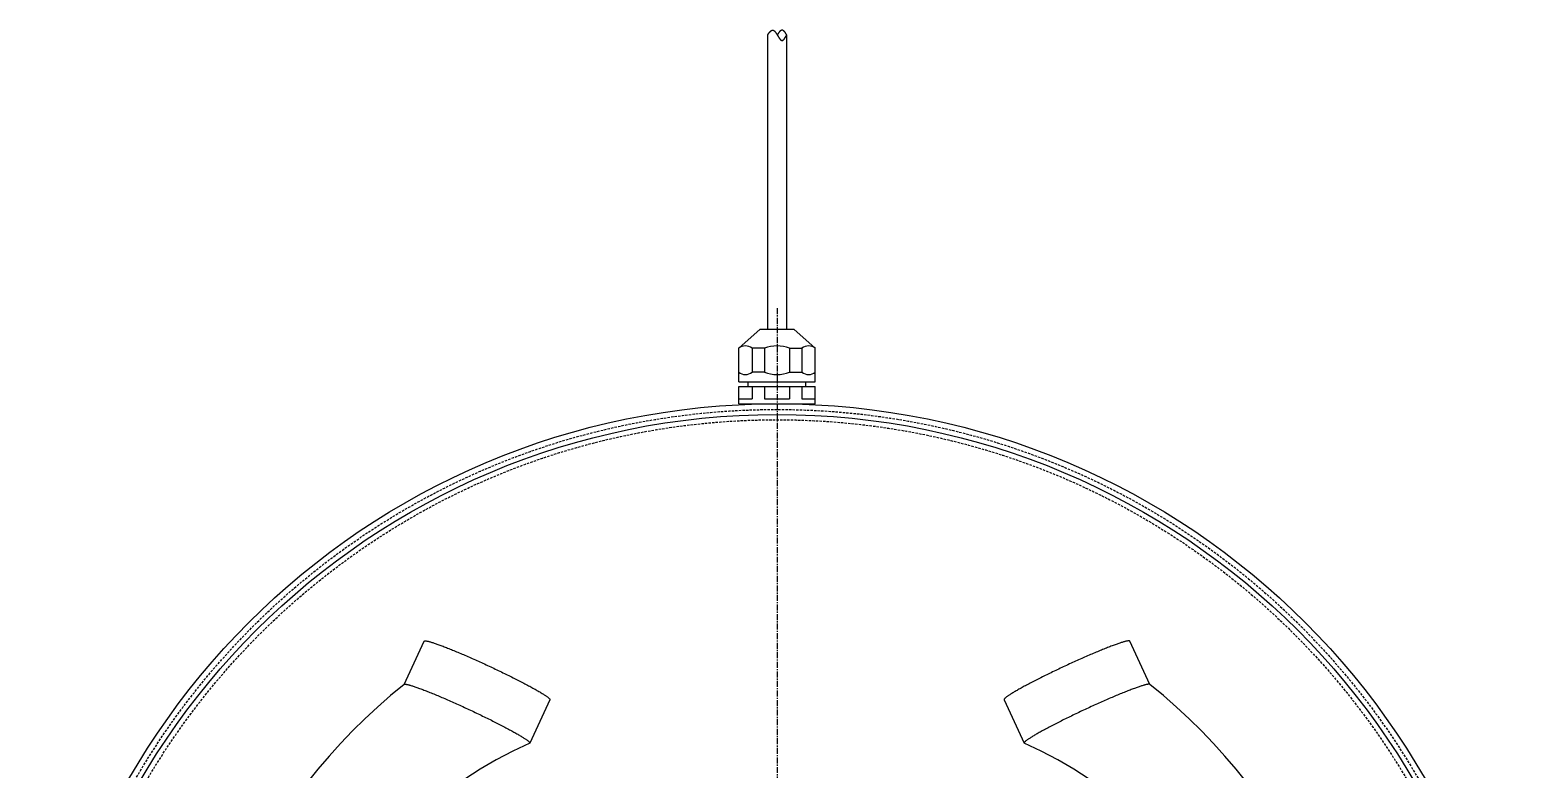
# Model space of a CAD drawing. Extents: x -176 to 176, y -982 to 235.
# Drawn here: x -156.3 to 156.3, y 79.9 to 234.5 of the extents above; entities that cross this region are included whole.
import ezdxf

# ---------------------------------------------------------------- set-up
doc = ezdxf.new("R2010")
doc.units = 0
doc.linetypes.add('CENTER', pattern=[2, 1.25, -0.25, 0.25, -0.25])
doc.linetypes.add('DASHED', pattern=[0.75, 0.5, -0.25])
doc.layers.get('0').update_dxf_attribs({"linetype": 'CONTINUOUS'})
doc.layers.add('CENTER', color=1, linetype='CENTER')

msp = doc.modelspace()

# ---------------------------------------------------------------- linework, layer by layer
at = {"color": 7, "linetype": 'CONTINUOUS'}
for p, q in [((-2, 233.4), (-2, 171.9)), ((2, 233.4), (2, 171.9)), ((-3.5, 171.9), (-8, 167.9)), ((-3.5, 171.9), (3.5, 171.9)), ((-2, 171.9), (2, 171.9)), ((3.5, 171.9), (8, 167.9)), ((-8, 160.9), (-8, 167.9)), ((-5.23, 167.9), (-5.23, 162.9)), ((-2.63, 167.9), (-5.23, 167.9)), ((-2.63, 167.9), (-2.63, 162.9)), ((2.63, 167.9), (2.63, 162.9)), ((2.63, 167.9), (5.23, 167.9)), ((5.23, 167.9), (5.23, 162.9)), ((8, 160.9), (8, 167.9)), ((-2.63, 162.9), (-5.23, 162.9)), ((2.63, 162.9), (5.23, 162.9)), ((-8, 160.9), (8, 160.9)), ((-8, 156.3), (-8, 159.9)), ((-8, 159.9), (8, 159.9)), ((-6, 159.9), (-6, 160.9)), ((-5.23, 159.9), (-5.23, 157.3)), ((-2.63, 159.9), (-2.63, 157.3)), ((2.63, 159.9), (2.63, 157.3)), ((5.23, 159.9), (5.23, 157.3)), ((6, 159.9), (6, 160.9)), ((8, 156.3), (8, 159.9)), ((-8, 157.3), (-5.23, 157.3)), ((-2.63, 157.3), (2.63, 157.3)), ((5.23, 157.3), (8, 157.3)), ((-8, 156.3), (8, 156.3)), ((-6, 156.3), (-6, 156.14)), ((6, 156.3), (6, 156.14)), ((-78.01, 97.56), (-73.78, 106.62)), ((78.01, 97.56), (73.78, 106.62)), ((-47.5, 94.36), (-51.73, 85.3)), ((47.5, 94.36), (51.73, 85.3))]:
    msp.add_line(p, q, dxfattribs=at)
at = {"color": 7}
for points in [[(-2, 233.4, 0), (-1.98, 233.44, 0), (-1.95, 233.47, 0), (-1.93, 233.5, 0), (-1.91, 233.53, 0), (-1.89, 233.56, 0), (-1.86, 233.6, 0), (-1.84, 233.63, 0), (-1.82, 233.66, 0), (-1.79, 233.69, 0), (-1.77, 233.72, 0), (-1.75, 233.75, 0), (-1.73, 233.79, 0), (-1.7, 233.82, 0), (-1.68, 233.85, 0), (-1.66, 233.88, 0), (-1.63, 233.91, 0), (-1.61, 233.93, 0), (-1.59, 233.96, 0), (-1.57, 233.99, 0), (-1.54, 234.02, 0), (-1.52, 234.04, 0), (-1.5, 234.07, 0), (-1.47, 234.1, 0), (-1.45, 234.12, 0), (-1.43, 234.15, 0), (-1.41, 234.17, 0), (-1.38, 234.19, 0), (-1.36, 234.21, 0), (-1.34, 234.24, 0), (-1.32, 234.26, 0), (-1.29, 234.28, 0), (-1.27, 234.29, 0), (-1.25, 234.31, 0), (-1.23, 234.33, 0), (-1.2, 234.35, 0), (-1.18, 234.36, 0), (-1.16, 234.38, 0), (-1.14, 234.39, 0), (-1.11, 234.4, 0), (-1.09, 234.41, 0), (-1.07, 234.42, 0), (-1.05, 234.43, 0), (-1.03, 234.44, 0), (-1, 234.44, 0), (-0.98, 234.45, 0), (-0.96, 234.45, 0), (-0.94, 234.46, 0), (-0.91, 234.46, 0), (-0.89, 234.46, 0), (-0.87, 234.45, 0), (-0.85, 234.45, 0), (-0.83, 234.45, 0), (-0.81, 234.44, 0), (-0.78, 234.44, 0), (-0.76, 234.43, 0), (-0.74, 234.42, 0), (-0.72, 234.41, 0), (-0.7, 234.4, 0), (-0.67, 234.38, 0), (-0.65, 234.37, 0), (-0.63, 234.35, 0), (-0.61, 234.34, 0), (-0.59, 234.32, 0), (-0.57, 234.3, 0), (-0.55, 234.28, 0), (-0.52, 234.26, 0), (-0.5, 234.24, 0), (-0.48, 234.22, 0), (-0.46, 234.2, 0), (-0.44, 234.17, 0), (-0.42, 234.15, 0), (-0.4, 234.12, 0), (-0.38, 234.1, 0), (-0.35, 234.07, 0), (-0.33, 234.04, 0), (-0.31, 234.02, 0), (-0.29, 233.99, 0), (-0.27, 233.96, 0), (-0.25, 233.93, 0), (-0.23, 233.9, 0), (-0.21, 233.87, 0), (-0.19, 233.84, 0), (-0.16, 233.81, 0), (-0.14, 233.78, 0), (-0.12, 233.74, 0), (-0.1, 233.71, 0), (-0.08, 233.68, 0), (-0.06, 233.65, 0), (-0.04, 233.61, 0), (-0.02, 233.58, 0), (0, 233.54, 0), (0.02, 233.51, 0), (0.04, 233.48, 0), (0.06, 233.44, 0), (0.08, 233.41, 0), (0.1, 233.38, 0), (0.13, 233.34, 0), (0.15, 233.31, 0), (0.17, 233.27, 0), (0.19, 233.24, 0), (0.21, 233.21, 0), (0.23, 233.17, 0), (0.25, 233.14, 0), (0.27, 233.1, 0), (0.29, 233.07, 0), (0.31, 233.04, 0), (0.33, 233.01, 0), (0.35, 232.97, 0), (0.37, 232.94, 0), (0.39, 232.91, 0), (0.41, 232.88, 0), (0.43, 232.85, 0), (0.45, 232.82, 0), (0.47, 232.79, 0), (0.49, 232.76, 0), (0.51, 232.73, 0), (0.53, 232.71, 0), (0.55, 232.68, 0), (0.57, 232.65, 0), (0.59, 232.62, 0), (0.61, 232.6, 0), (0.63, 232.58, 0), (0.65, 232.55, 0), (0.67, 232.53, 0), (0.69, 232.51, 0), (0.71, 232.49, 0), (0.73, 232.47, 0), (0.75, 232.45, 0), (0.77, 232.43, 0), (0.79, 232.41, 0), (0.81, 232.4, 0), (0.83, 232.38, 0), (0.85, 232.37, 0), (0.87, 232.35, 0), (0.89, 232.34, 0), (0.91, 232.33, 0), (0.93, 232.32, 0), (0.95, 232.31, 0), (0.97, 232.31, 0), (0.99, 232.3, 0), (1.01, 232.3, 0), (1.03, 232.29, 0), (1.05, 232.29, 0), (1.07, 232.29, 0), (1.09, 232.29, 0), (1.11, 232.3, 0), (1.13, 232.3, 0), (1.15, 232.31, 0), (1.17, 232.31, 0), (1.19, 232.32, 0), (1.21, 232.33, 0), (1.23, 232.34, 0), (1.25, 232.35, 0), (1.27, 232.37, 0), (1.29, 232.38, 0), (1.31, 232.4, 0), (1.33, 232.41, 0), (1.35, 232.43, 0), (1.37, 232.45, 0), (1.39, 232.47, 0), (1.41, 232.49, 0), (1.43, 232.51, 0), (1.45, 232.53, 0), (1.47, 232.56, 0), (1.49, 232.58, 0), (1.51, 232.61, 0), (1.53, 232.63, 0), (1.55, 232.66, 0), (1.57, 232.69, 0), (1.59, 232.71, 0), (1.61, 232.74, 0), (1.63, 232.77, 0), (1.65, 232.8, 0), (1.67, 232.83, 0), (1.68, 232.86, 0), (1.7, 232.89, 0), (1.72, 232.93, 0), (1.74, 232.96, 0), (1.76, 232.99, 0), (1.78, 233.02, 0), (1.8, 233.06, 0), (1.82, 233.09, 0), (1.84, 233.12, 0), (1.86, 233.16, 0), (1.88, 233.19, 0), (1.9, 233.23, 0), (1.92, 233.26, 0), (1.94, 233.3, 0), (1.96, 233.33, 0), (1.98, 233.37, 0), (2, 233.4, 0)], [(0.09, 233.4, 0), (0.1, 233.42, 0), (0.11, 233.44, 0), (0.13, 233.46, 0), (0.14, 233.49, 0), (0.15, 233.5, 0), (0.16, 233.53, 0), (0.17, 233.55, 0), (0.19, 233.57, 0), (0.2, 233.59, 0), (0.21, 233.61, 0), (0.22, 233.63, 0), (0.24, 233.65, 0), (0.25, 233.67, 0), (0.26, 233.69, 0), (0.27, 233.71, 0), (0.29, 233.73, 0), (0.3, 233.75, 0), (0.31, 233.77, 0), (0.32, 233.79, 0), (0.33, 233.81, 0), (0.35, 233.83, 0), (0.36, 233.84, 0), (0.37, 233.87, 0), (0.38, 233.88, 0), (0.4, 233.9, 0), (0.41, 233.92, 0), (0.42, 233.94, 0), (0.43, 233.96, 0), (0.44, 233.98, 0), (0.46, 233.99, 0), (0.47, 234.01, 0), (0.48, 234.03, 0), (0.49, 234.05, 0), (0.51, 234.06, 0), (0.52, 234.08, 0), (0.53, 234.1, 0), (0.54, 234.11, 0), (0.55, 234.13, 0), (0.57, 234.15, 0), (0.58, 234.16, 0), (0.59, 234.18, 0), (0.6, 234.19, 0), (0.61, 234.21, 0), (0.63, 234.22, 0), (0.64, 234.24, 0), (0.65, 234.25, 0), (0.66, 234.26, 0), (0.67, 234.28, 0), (0.69, 234.29, 0), (0.7, 234.3, 0), (0.71, 234.32, 0), (0.72, 234.33, 0), (0.74, 234.34, 0), (0.75, 234.35, 0), (0.76, 234.36, 0), (0.77, 234.38, 0), (0.78, 234.38, 0), (0.8, 234.4, 0), (0.81, 234.41, 0), (0.82, 234.41, 0), (0.83, 234.42, 0), (0.84, 234.43, 0), (0.86, 234.44, 0), (0.87, 234.45, 0), (0.88, 234.46, 0), (0.89, 234.46, 0), (0.9, 234.47, 0), (0.92, 234.47, 0), (0.93, 234.48, 0), (0.94, 234.49, 0), (0.95, 234.49, 0), (0.96, 234.5, 0), (0.98, 234.5, 0), (0.99, 234.5, 0), (1, 234.5, 0), (1.01, 234.51, 0), (1.02, 234.51, 0), (1.04, 234.51, 0), (1.05, 234.51, 0), (1.06, 234.51, 0), (1.07, 234.51, 0), (1.08, 234.51, 0), (1.1, 234.51, 0), (1.11, 234.51, 0), (1.12, 234.51, 0), (1.13, 234.5, 0), (1.14, 234.5, 0), (1.16, 234.5, 0), (1.17, 234.49, 0), (1.18, 234.49, 0), (1.19, 234.48, 0), (1.2, 234.48, 0), (1.22, 234.47, 0), (1.23, 234.46, 0), (1.24, 234.46, 0), (1.25, 234.45, 0), (1.26, 234.44, 0), (1.27, 234.43, 0), (1.29, 234.43, 0), (1.3, 234.42, 0), (1.31, 234.41, 0), (1.32, 234.4, 0), (1.33, 234.39, 0), (1.35, 234.38, 0), (1.36, 234.37, 0), (1.37, 234.35, 0), (1.38, 234.34, 0), (1.39, 234.33, 0), (1.41, 234.32, 0), (1.42, 234.31, 0), (1.43, 234.29, 0), (1.44, 234.28, 0), (1.45, 234.26, 0), (1.47, 234.25, 0), (1.48, 234.24, 0), (1.49, 234.22, 0), (1.5, 234.21, 0), (1.51, 234.19, 0), (1.52, 234.18, 0), (1.54, 234.16, 0), (1.55, 234.14, 0), (1.56, 234.13, 0), (1.57, 234.11, 0), (1.58, 234.09, 0), (1.6, 234.08, 0), (1.61, 234.06, 0), (1.62, 234.04, 0), (1.63, 234.02, 0), (1.64, 234.01, 0), (1.66, 233.99, 0), (1.67, 233.97, 0), (1.68, 233.95, 0), (1.69, 233.93, 0), (1.7, 233.91, 0), (1.72, 233.89, 0), (1.73, 233.88, 0), (1.74, 233.86, 0), (1.75, 233.84, 0), (1.76, 233.82, 0), (1.77, 233.8, 0), (1.79, 233.78, 0), (1.8, 233.76, 0), (1.81, 233.74, 0), (1.82, 233.72, 0), (1.83, 233.69, 0), (1.85, 233.68, 0), (1.86, 233.65, 0), (1.87, 233.63, 0), (1.88, 233.61, 0), (1.89, 233.59, 0), (1.91, 233.57, 0), (1.92, 233.55, 0), (1.93, 233.53, 0), (1.94, 233.51, 0), (1.95, 233.49, 0), (1.96, 233.47, 0), (1.98, 233.44, 0), (1.99, 233.42, 0), (2, 233.4, 0)]]:
    msp.add_polyline3d(points, dxfattribs=at)
at = {"color": 7, "linetype": 'CONTINUOUS'}
for points in [[(-73.78, 106.62, 0), (-73.77, 106.64, 0), (-73.75, 106.66, 0), (-73.72, 106.67, 0), (-73.68, 106.68, 0), (-73.63, 106.69, 0), (-73.58, 106.69, 0), (-73.52, 106.69, 0), (-73.45, 106.68, 0), (-73.37, 106.67, 0), (-73.29, 106.66, 0), (-73.19, 106.64, 0), (-73.09, 106.62, 0), (-72.99, 106.6, 0), (-72.87, 106.57, 0), (-72.75, 106.54, 0), (-72.62, 106.5, 0), (-72.48, 106.46, 0), (-72.34, 106.42, 0), (-72.19, 106.37, 0), (-72.03, 106.32, 0), (-71.87, 106.27, 0), (-71.7, 106.22, 0), (-71.52, 106.16, 0), (-71.33, 106.09, 0), (-71.14, 106.03, 0), (-70.94, 105.95, 0), (-70.74, 105.88, 0), (-70.53, 105.81, 0), (-70.32, 105.72, 0), (-70.09, 105.64, 0), (-69.87, 105.56, 0), (-69.64, 105.47, 0), (-69.4, 105.38, 0), (-69.15, 105.28, 0), (-68.91, 105.18, 0), (-68.65, 105.08, 0), (-68.39, 104.98, 0), (-68.13, 104.87, 0), (-67.86, 104.76, 0), (-67.59, 104.65, 0), (-67.32, 104.54, 0), (-67.03, 104.42, 0), (-66.75, 104.3, 0), (-66.46, 104.18, 0), (-66.17, 104.06, 0), (-65.88, 103.93, 0), (-65.58, 103.81, 0), (-65.28, 103.67, 0), (-64.98, 103.54, 0), (-64.67, 103.41, 0), (-64.36, 103.28, 0), (-64.05, 103.14, 0), (-63.74, 103, 0), (-63.42, 102.86, 0), (-63.11, 102.72, 0), (-62.79, 102.58, 0), (-62.47, 102.43, 0), (-62.15, 102.29, 0), (-61.83, 102.14, 0), (-61.51, 102, 0), (-61.19, 101.85, 0), (-60.86, 101.7, 0), (-60.54, 101.55, 0), (-60.22, 101.4, 0), (-59.9, 101.25, 0), (-59.57, 101.1, 0), (-59.25, 100.95, 0), (-58.93, 100.79, 0), (-58.61, 100.64, 0), (-58.3, 100.49, 0), (-57.98, 100.34, 0), (-57.66, 100.19, 0), (-57.35, 100.03, 0), (-57.04, 99.88, 0), (-56.73, 99.73, 0), (-56.42, 99.58, 0), (-56.12, 99.43, 0), (-55.82, 99.28, 0), (-55.52, 99.13, 0), (-55.22, 98.99, 0), (-54.93, 98.84, 0), (-54.64, 98.69, 0), (-54.36, 98.55, 0), (-54.07, 98.4, 0), (-53.8, 98.26, 0), (-53.52, 98.12, 0), (-53.25, 97.98, 0), (-52.99, 97.84, 0), (-52.73, 97.71, 0), (-52.47, 97.57, 0), (-52.22, 97.44, 0), (-51.98, 97.31, 0), (-51.74, 97.18, 0), (-51.5, 97.05, 0), (-51.27, 96.92, 0), (-51.05, 96.8, 0), (-50.83, 96.68, 0), (-50.62, 96.56, 0), (-50.41, 96.44, 0), (-50.21, 96.33, 0), (-50.02, 96.22, 0), (-49.83, 96.11, 0), (-49.65, 96, 0), (-49.48, 95.9, 0), (-49.31, 95.8, 0), (-49.15, 95.7, 0), (-49, 95.61, 0), (-48.85, 95.52, 0), (-48.71, 95.43, 0), (-48.58, 95.34, 0), (-48.46, 95.26, 0), (-48.34, 95.18, 0), (-48.23, 95.1, 0), (-48.13, 95.03, 0), (-48.03, 94.96, 0), (-47.94, 94.89, 0), (-47.86, 94.83, 0), (-47.79, 94.77, 0), (-47.73, 94.71, 0), (-47.67, 94.66, 0), (-47.62, 94.61, 0), (-47.58, 94.56, 0), (-47.55, 94.52, 0), (-47.52, 94.48, 0), (-47.5, 94.45, 0), (-47.5, 94.42, 0), (-47.49, 94.39, 0), (-47.5, 94.36, 0)], [(73.78, 106.62, 0), (73.77, 106.64, 0), (73.75, 106.66, 0), (73.72, 106.67, 0), (73.68, 106.68, 0), (73.63, 106.69, 0), (73.58, 106.69, 0), (73.52, 106.69, 0), (73.45, 106.68, 0), (73.37, 106.67, 0), (73.29, 106.66, 0), (73.19, 106.64, 0), (73.09, 106.62, 0), (72.99, 106.6, 0), (72.87, 106.57, 0), (72.75, 106.54, 0), (72.62, 106.5, 0), (72.48, 106.46, 0), (72.34, 106.42, 0), (72.19, 106.37, 0), (72.03, 106.32, 0), (71.87, 106.27, 0), (71.7, 106.22, 0), (71.52, 106.16, 0), (71.33, 106.09, 0), (71.14, 106.03, 0), (70.94, 105.95, 0), (70.74, 105.88, 0), (70.53, 105.81, 0), (70.32, 105.72, 0), (70.09, 105.64, 0), (69.87, 105.56, 0), (69.64, 105.47, 0), (69.4, 105.38, 0), (69.15, 105.28, 0), (68.91, 105.18, 0), (68.65, 105.08, 0), (68.39, 104.98, 0), (68.13, 104.87, 0), (67.86, 104.76, 0), (67.59, 104.65, 0), (67.32, 104.54, 0), (67.03, 104.42, 0), (66.75, 104.3, 0), (66.46, 104.18, 0), (66.17, 104.06, 0), (65.88, 103.93, 0), (65.58, 103.81, 0), (65.28, 103.67, 0), (64.98, 103.54, 0), (64.67, 103.41, 0), (64.36, 103.28, 0), (64.05, 103.14, 0), (63.74, 103, 0), (63.42, 102.86, 0), (63.11, 102.72, 0), (62.79, 102.58, 0), (62.47, 102.43, 0), (62.15, 102.29, 0), (61.83, 102.14, 0), (61.51, 102, 0), (61.19, 101.85, 0), (60.86, 101.7, 0), (60.54, 101.55, 0), (60.22, 101.4, 0), (59.9, 101.25, 0), (59.57, 101.1, 0), (59.25, 100.95, 0), (58.93, 100.79, 0), (58.61, 100.64, 0), (58.3, 100.49, 0), (57.98, 100.34, 0), (57.66, 100.19, 0), (57.35, 100.03, 0), (57.04, 99.88, 0), (56.73, 99.73, 0), (56.42, 99.58, 0), (56.12, 99.43, 0), (55.82, 99.28, 0), (55.52, 99.13, 0), (55.22, 98.99, 0), (54.93, 98.84, 0), (54.64, 98.69, 0), (54.36, 98.55, 0), (54.07, 98.4, 0), (53.8, 98.26, 0), (53.52, 98.12, 0), (53.25, 97.98, 0), (52.99, 97.84, 0), (52.73, 97.71, 0), (52.47, 97.57, 0), (52.22, 97.44, 0), (51.98, 97.31, 0), (51.74, 97.18, 0), (51.5, 97.05, 0), (51.27, 96.92, 0), (51.05, 96.8, 0), (50.83, 96.68, 0), (50.62, 96.56, 0), (50.41, 96.44, 0), (50.21, 96.33, 0), (50.02, 96.22, 0), (49.83, 96.11, 0), (49.65, 96, 0), (49.48, 95.9, 0), (49.31, 95.8, 0), (49.15, 95.7, 0), (49, 95.61, 0), (48.85, 95.52, 0), (48.71, 95.43, 0), (48.58, 95.34, 0), (48.46, 95.26, 0), (48.34, 95.18, 0), (48.23, 95.1, 0), (48.13, 95.03, 0), (48.03, 94.96, 0), (47.94, 94.89, 0), (47.86, 94.83, 0), (47.79, 94.77, 0), (47.73, 94.71, 0), (47.67, 94.66, 0), (47.62, 94.61, 0), (47.58, 94.56, 0), (47.55, 94.52, 0), (47.52, 94.48, 0), (47.5, 94.45, 0), (47.5, 94.42, 0), (47.49, 94.39, 0), (47.5, 94.36, 0)], [(-78.01, 97.56, 0), (-77.99, 97.58, 0), (-77.97, 97.59, 0), (-77.94, 97.61, 0), (-77.9, 97.62, 0), (-77.86, 97.62, 0), (-77.8, 97.62, 0), (-77.74, 97.62, 0), (-77.67, 97.62, 0), (-77.6, 97.61, 0), (-77.51, 97.59, 0), (-77.42, 97.58, 0), (-77.32, 97.56, 0), (-77.21, 97.53, 0), (-77.1, 97.5, 0), (-76.98, 97.47, 0), (-76.85, 97.44, 0), (-76.71, 97.4, 0), (-76.57, 97.36, 0), (-76.42, 97.31, 0), (-76.26, 97.26, 0), (-76.09, 97.21, 0), (-75.92, 97.15, 0), (-75.74, 97.09, 0), (-75.56, 97.03, 0), (-75.37, 96.96, 0), (-75.17, 96.89, 0), (-74.97, 96.82, 0), (-74.76, 96.74, 0), (-74.54, 96.66, 0), (-74.32, 96.58, 0), (-74.09, 96.49, 0), (-73.86, 96.4, 0), (-73.62, 96.31, 0), (-73.38, 96.22, 0), (-73.13, 96.12, 0), (-72.88, 96.02, 0), (-72.62, 95.91, 0), (-72.36, 95.81, 0), (-72.09, 95.7, 0), (-71.82, 95.59, 0), (-71.54, 95.47, 0), (-71.26, 95.36, 0), (-70.98, 95.24, 0), (-70.69, 95.12, 0), (-70.4, 94.99, 0), (-70.1, 94.87, 0), (-69.81, 94.74, 0), (-69.51, 94.61, 0), (-69.2, 94.48, 0), (-68.9, 94.35, 0), (-68.59, 94.21, 0), (-68.28, 94.08, 0), (-67.97, 93.94, 0), (-67.65, 93.8, 0), (-67.33, 93.66, 0), (-67.02, 93.51, 0), (-66.7, 93.37, 0), (-66.38, 93.23, 0), (-66.06, 93.08, 0), (-65.74, 92.93, 0), (-65.41, 92.78, 0), (-65.09, 92.64, 0), (-64.77, 92.49, 0), (-64.44, 92.34, 0), (-64.12, 92.19, 0), (-63.8, 92.03, 0), (-63.48, 91.88, 0), (-63.16, 91.73, 0), (-62.84, 91.58, 0), (-62.52, 91.43, 0), (-62.2, 91.28, 0), (-61.89, 91.12, 0), (-61.58, 90.97, 0), (-61.26, 90.82, 0), (-60.96, 90.67, 0), (-60.65, 90.52, 0), (-60.34, 90.37, 0), (-60.04, 90.22, 0), (-59.74, 90.07, 0), (-59.45, 89.92, 0), (-59.16, 89.78, 0), (-58.87, 89.63, 0), (-58.58, 89.48, 0), (-58.3, 89.34, 0), (-58.02, 89.2, 0), (-57.75, 89.06, 0), (-57.48, 88.92, 0), (-57.22, 88.78, 0), (-56.96, 88.64, 0), (-56.7, 88.51, 0), (-56.45, 88.37, 0), (-56.2, 88.24, 0), (-55.96, 88.11, 0), (-55.73, 87.99, 0), (-55.5, 87.86, 0), (-55.28, 87.74, 0), (-55.06, 87.62, 0), (-54.85, 87.5, 0), (-54.64, 87.38, 0), (-54.44, 87.27, 0), (-54.25, 87.16, 0), (-54.06, 87.05, 0), (-53.88, 86.94, 0), (-53.71, 86.84, 0), (-53.54, 86.74, 0), (-53.38, 86.64, 0), (-53.23, 86.54, 0), (-53.08, 86.45, 0), (-52.94, 86.36, 0), (-52.81, 86.28, 0), (-52.68, 86.19, 0), (-52.56, 86.12, 0), (-52.45, 86.04, 0), (-52.35, 85.97, 0), (-52.26, 85.9, 0), (-52.17, 85.83, 0), (-52.09, 85.77, 0), (-52.02, 85.71, 0), (-51.95, 85.65, 0), (-51.9, 85.6, 0), (-51.85, 85.55, 0), (-51.81, 85.5, 0), (-51.77, 85.46, 0), (-51.75, 85.42, 0), (-51.73, 85.39, 0), (-51.72, 85.35, 0), (-51.72, 85.33, 0), (-51.73, 85.3, 0)], [(78.01, 97.56, 0), (77.99, 97.58, 0), (77.97, 97.59, 0), (77.94, 97.61, 0), (77.9, 97.62, 0), (77.86, 97.62, 0), (77.8, 97.62, 0), (77.74, 97.62, 0), (77.67, 97.62, 0), (77.6, 97.61, 0), (77.51, 97.59, 0), (77.42, 97.58, 0), (77.32, 97.56, 0), (77.21, 97.53, 0), (77.1, 97.5, 0), (76.98, 97.47, 0), (76.85, 97.44, 0), (76.71, 97.4, 0), (76.57, 97.36, 0), (76.42, 97.31, 0), (76.26, 97.26, 0), (76.09, 97.21, 0), (75.92, 97.15, 0), (75.74, 97.09, 0), (75.56, 97.03, 0), (75.37, 96.96, 0), (75.17, 96.89, 0), (74.97, 96.82, 0), (74.76, 96.74, 0), (74.54, 96.66, 0), (74.32, 96.58, 0), (74.09, 96.49, 0), (73.86, 96.4, 0), (73.62, 96.31, 0), (73.38, 96.22, 0), (73.13, 96.12, 0), (72.88, 96.02, 0), (72.62, 95.91, 0), (72.36, 95.81, 0), (72.09, 95.7, 0), (71.82, 95.59, 0), (71.54, 95.47, 0), (71.26, 95.36, 0), (70.98, 95.24, 0), (70.69, 95.12, 0), (70.4, 94.99, 0), (70.1, 94.87, 0), (69.81, 94.74, 0), (69.51, 94.61, 0), (69.2, 94.48, 0), (68.9, 94.35, 0), (68.59, 94.21, 0), (68.28, 94.08, 0), (67.97, 93.94, 0), (67.65, 93.8, 0), (67.33, 93.66, 0), (67.02, 93.51, 0), (66.7, 93.37, 0), (66.38, 93.23, 0), (66.06, 93.08, 0), (65.74, 92.93, 0), (65.41, 92.78, 0), (65.09, 92.64, 0), (64.77, 92.49, 0), (64.44, 92.34, 0), (64.12, 92.19, 0), (63.8, 92.03, 0), (63.48, 91.88, 0), (63.16, 91.73, 0), (62.84, 91.58, 0), (62.52, 91.43, 0), (62.2, 91.28, 0), (61.89, 91.12, 0), (61.58, 90.97, 0), (61.26, 90.82, 0), (60.96, 90.67, 0), (60.65, 90.52, 0), (60.34, 90.37, 0), (60.04, 90.22, 0), (59.74, 90.07, 0), (59.45, 89.92, 0), (59.16, 89.78, 0), (58.87, 89.63, 0), (58.58, 89.48, 0), (58.3, 89.34, 0), (58.02, 89.2, 0), (57.75, 89.06, 0), (57.48, 88.92, 0), (57.22, 88.78, 0), (56.96, 88.64, 0), (56.7, 88.51, 0), (56.45, 88.37, 0), (56.2, 88.24, 0), (55.96, 88.11, 0), (55.73, 87.99, 0), (55.5, 87.86, 0), (55.28, 87.74, 0), (55.06, 87.62, 0), (54.85, 87.5, 0), (54.64, 87.38, 0), (54.44, 87.27, 0), (54.25, 87.16, 0), (54.06, 87.05, 0), (53.88, 86.94, 0), (53.71, 86.84, 0), (53.54, 86.74, 0), (53.38, 86.64, 0), (53.23, 86.54, 0), (53.08, 86.45, 0), (52.94, 86.36, 0), (52.81, 86.28, 0), (52.68, 86.19, 0), (52.56, 86.12, 0), (52.45, 86.04, 0), (52.35, 85.97, 0), (52.26, 85.9, 0), (52.17, 85.83, 0), (52.09, 85.77, 0), (52.02, 85.71, 0), (51.95, 85.65, 0), (51.9, 85.6, 0), (51.85, 85.55, 0), (51.81, 85.5, 0), (51.77, 85.46, 0), (51.75, 85.42, 0), (51.73, 85.39, 0), (51.72, 85.35, 0), (51.72, 85.33, 0), (51.73, 85.3, 0)]]:
    msp.add_polyline3d(points, dxfattribs=at)
for radius in [156.3, 154.05]:
    msp.add_circle((0, 0), radius, dxfattribs=at)
at = {"color": 3, "linetype": 'DASHED'}
for radius in [155.1, 152.95]:
    msp.add_circle((0, 0), radius, dxfattribs=at)
at = {"color": 7, "linetype": 'CONTINUOUS'}
for centre, radius, start, end in [((-6.61, 166.23), 2.17, 50.3249, 129.6751), ((0, 161.23), 7.17, 68.4716, 111.5284), ((6.61, 166.23), 2.17, 50.3249, 129.6751), ((-6.61, 164.57), 2.17, 230.3249, 309.6751), ((0, 169.57), 7.17, 248.4716, 291.5284), ((6.61, 164.57), 2.17, 230.3249, 309.6751), ((0.09, -0.04), 125, 128.6666, 181.3334), ((-0.09, -0.04), 125, 358.6666, 51.3334), ((-17.97, 8.38), 84, 113.6917, 196.3083), ((17.97, 8.38), 84, 343.6917, 66.3083)]:
    msp.add_arc(centre, radius, start, end, dxfattribs=at)
at = {"layer": 'CENTER', "color": 1, "linetype": 'CENTER'}
msp.add_line((0, 176.3), (0, -176.3), dxfattribs=at)

doc.saveas('drawing.dxf')
